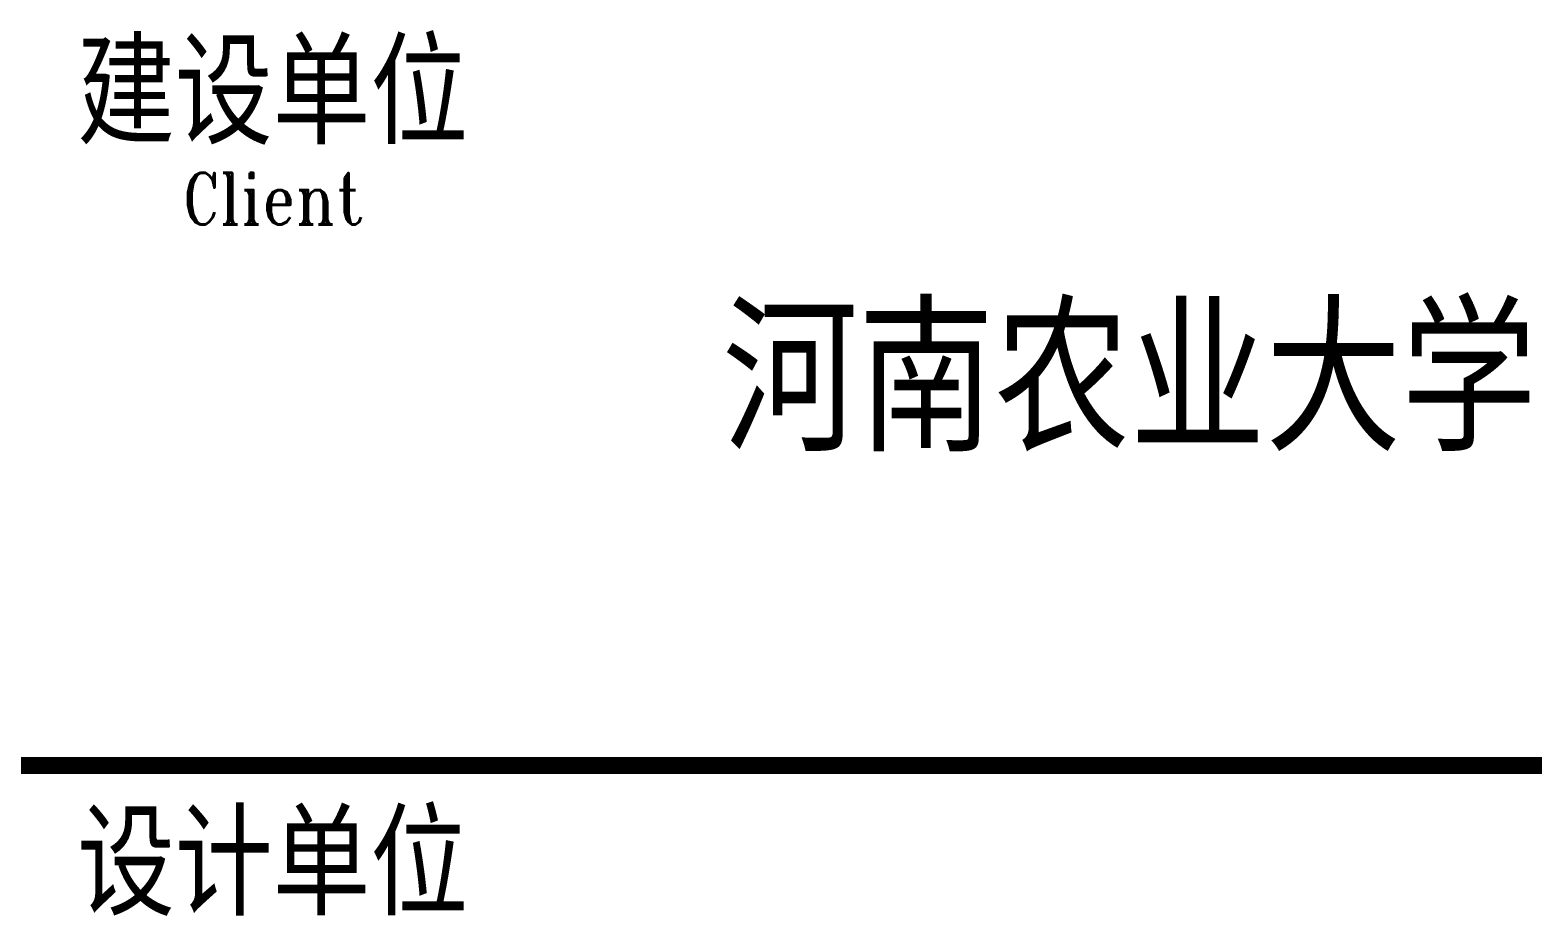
# Model space of a CAD drawing. Extents: x 190999 to 834799, y -200814 to 215286.
# Drawn here: x 419950 to 425210, y -58540 to -55438 of the extents above; entities that cross this region are included whole.
import ezdxf
from ezdxf.enums import TextEntityAlignment as Align

# ---------------------------------------------------------------- set-up
doc = ezdxf.new("R2010")
doc.units = 0
doc.header["$LTSCALE"] = 1000
doc.header["$MEASUREMENT"] = 0
doc.layers.add('图框', color=189, linetype='Continuous')
doc.styles.add('TKZ1_tjhts.shx', font='tjromant.shx', dxfattribs={"bigfont": 'tjhts.shx'})
doc.styles.add('TKZ2_tjkts.shx', font='tjromant.shx', dxfattribs={"bigfont": 'tjkts.shx'})

# ---------------------------------------------------------------- blocks, each defined once
blk = doc.blocks.new('TJAD_TK_A0')
at = {"layer": '图框', "const_width": 0.6}
blk.add_lwpolyline([(2072, -57.703), (2152, -57.703)], dxfattribs=at)
at = {"layer": '图框', "style": 'TKZ2_tjkts.shx'}
for s, p in [('建设单位', (2082, -34.155)), ('设计单位', (2082, -61.155))]:
    blk.add_text(s, height=3.6, dxfattribs=at).set_placement(p, align=Align.MIDDLE_CENTER)
at = {"layer": '图框', "style": 'TKZ2_tjkts.shx', "width": 0.8}
blk.add_text('Client', height=1.8, dxfattribs=at).set_placement((2082, -37.855), align=Align.MIDDLE_CENTER)
at = {"layer": '图框', "color": 3, "style": 'TKZ1_tjhts.shx'}
blk.add_text('河南农业大学', height=5, dxfattribs=at).set_placement((2112, -44.203), align=Align.MIDDLE_CENTER)

msp = doc.modelspace()

# ---------------------------------------------------------------- block references
at = {"layer": '图框', "xscale": 100, "yscale": 100, "zscale": 100}
msp.add_blockref('TJAD_TK_A0', (212598.6, -52243.2), dxfattribs=at)

doc.saveas('drawing.dxf')
